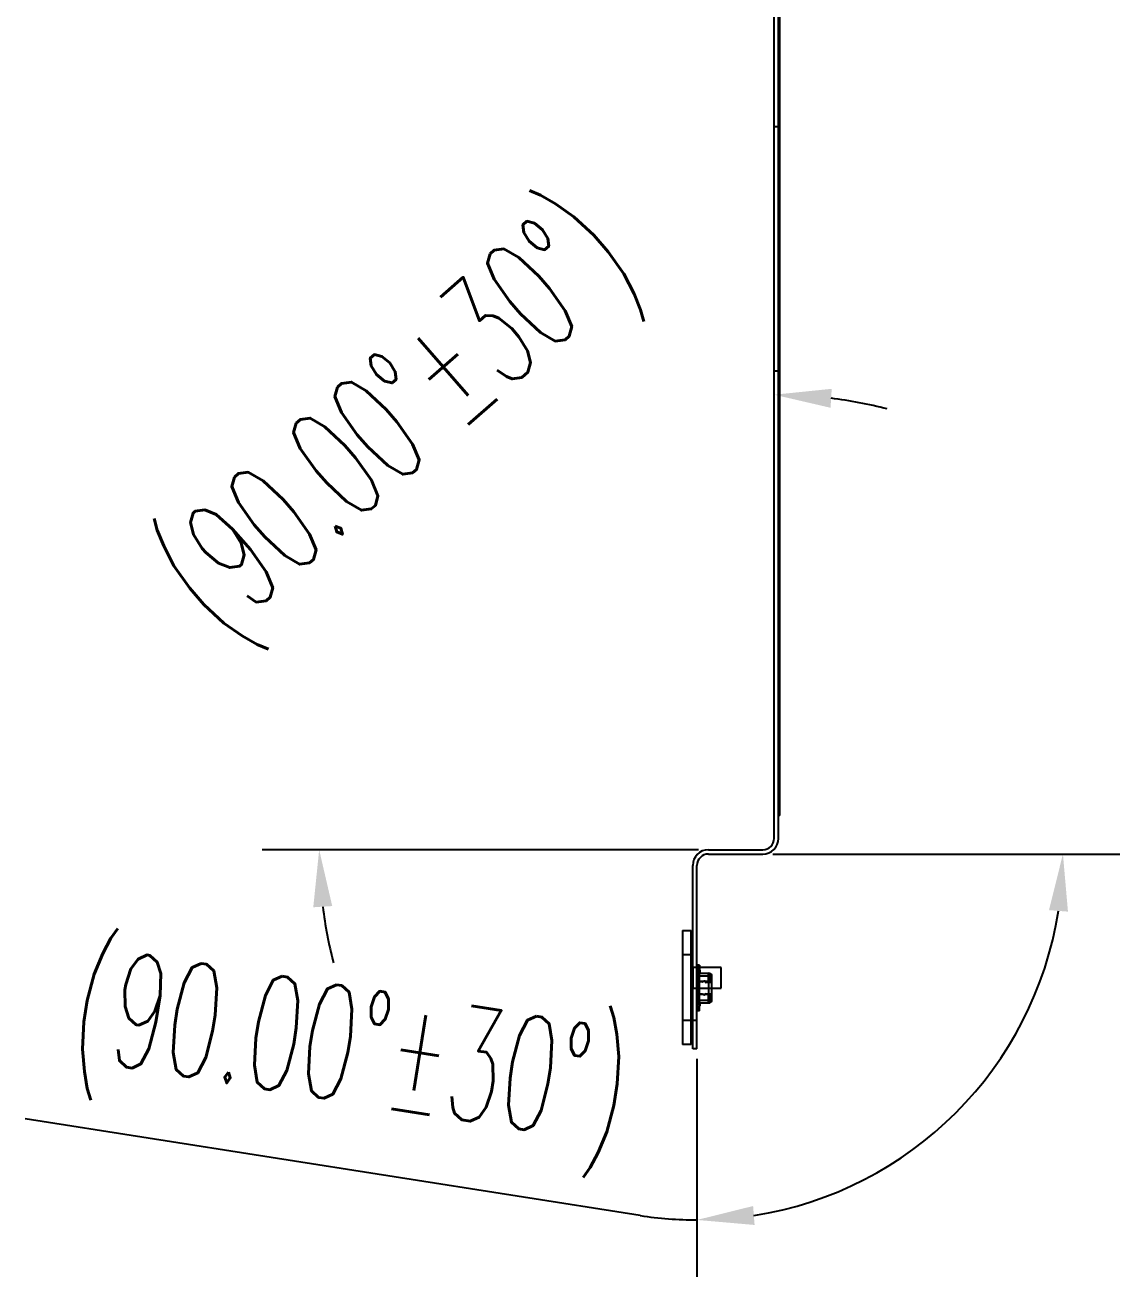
# Model space of a CAD drawing. Header units: millimetres. Extents: x -28 to 350, y 32 to 299.
# Drawn here: x 173.05 to 211.45, y 125.22 to 169.12 of the extents above; entities that cross this region are included whole.
import ezdxf

# ---------------------------------------------------------------- set-up
doc = ezdxf.new("R2010")
doc.units = ezdxf.units.MM
doc.header["$LTSCALE"] = 19.36
doc.header["$PDMODE"] = 3
doc.header["$PDSIZE"] = 6
doc.layers.get('0').update_dxf_attribs({"linetype": 'CONTINUOUS'})
doc.layers.get('Defpoints').update_dxf_attribs({"linetype": 'CONTINUOUS'})
doc.layers.add('00-SOLID_2', color=7, linetype='CONTINUOUS')
doc.layers.add('備註', color=1, linetype='CONTINUOUS', lineweight=20)
doc.styles.get("Standard").update_dxf_attribs({"font": 'simplex.shx', "width": 0.56})
doc.dimstyles.get("Standard").update_dxf_attribs({"dimtxt": 2, "dimasz": 2, "dimexe": 2, "dimexo": 0.35, "dimtad": 1, "dimzin": 0, "dimdsep": 46, "dimtxsty": 'Standard', "dimcen": 0.09, "dimazin": 0, "dimtol": 1, "dimtp": 0.01, "dimtm": 0.01, "dimtfac": 1, "dimtofl": 0, "dimtmove": 0, "dimatfit": 3, "dimfxl": 1, "dimtolj": 1, "dimtzin": 0, "dimarcsym": 0})

# ---------------------------------------------------------------- blocks, each defined once
blk = doc.blocks.new('*D65')
at = {"layer": 'Defpoints', "color": 0}
for p in [(196.614, 139.648), (197.014, 140.048), (198.922, 140.048), (196.614, 133.218), (203.031, 128.935)]:
    blk.add_point(p, dxfattribs=at)
at = {"layer": '備註', "color": 0, "lineweight": -2}
for p, q in [((199.272, 140.048), (211.447, 140.048)), ((196.614, 132.868), (196.614, 125.215)), ((194.62, 127.371), (173.049, 130.764))]:
    blk.add_line(p, q, dxfattribs=at)
for start, end in [(278.9384, 351.0616), (261.0616, 270)]:
    blk.add_arc((196.614, 140.048), 12.833, start, end, dxfattribs=at)
at = {"layer": '備註', "color": 0}
for points in [[(209.624, 138.028), (208.959, 138.08), (209.447, 140.048)], [(198.582, 127.703), (198.634, 127.039), (196.614, 127.215)]]:
    blk.add_solid(points, dxfattribs=at)
at = {"layer": '備註', "color": 0, "insert": (184.405, 132.696), "char_height": 2, "attachment_point": 5, "rotation": 351.0616}
blk.add_mtext('{\\H2x;(\\A1;90.00%%d%%P30%%D\\Fsimplex.shx|c1;)}', dxfattribs=at)
blk = doc.blocks.new('*D66')
at = {"layer": 'Defpoints', "color": 0}
for p in [(199.322, 207.18), (185.502, 148.177), (199.322, 140.598), (197.014, 140.198), (198.922, 140.198)]:
    blk.add_point(p, dxfattribs=at)
at = {"layer": '備註', "color": 0, "lineweight": -2}
blk.add_line((196.664, 140.198), (181.364, 140.198), dxfattribs=at)
for start, end in [(75.6292, 82.8146), (187.1854, 194.3708)]:
    blk.add_arc((199.322, 140.198), 15.958, start, end, dxfattribs=at)
at = {"layer": '備註', "color": 0}
for points in [[(201.339, 156.364), (201.297, 155.699), (199.322, 156.157)], [(183.822, 138.223), (183.157, 138.181), (183.364, 140.198)]]:
    blk.add_solid(points, dxfattribs=at)
at = {"layer": '備註', "color": 0, "insert": (186.41, 154.985), "char_height": 2, "attachment_point": 5, "rotation": 41.1287}
blk.add_mtext('{\\Fsimplex.shx|c1;\\H2x;(\\Fsimplex.shx|c136;\\A1;90.00%%d\\Fsimplex.shx|c1;%%P30%%D)}', dxfattribs=at)
blk = doc.blocks.new('*D67')
at = {"layer": 'Defpoints', "color": 0}
for p in [(197.964, 207.574), (198.922, 207.574), (199.472, 207.18), (187.816, 200.845), (199.472, 140.598)]:
    blk.add_point(p, dxfattribs=at)
at = {"layer": '備註', "color": 0, "lineweight": -2}
for p, q in [((186.161, 209.569), (189.397, 231.164)), ((197.614, 207.574), (184.013, 207.574))]:
    blk.add_line(p, q, dxfattribs=at)
for start, end in [(171.4784, 180), (188.5216, 261.4784)]:
    blk.add_arc((199.472, 207.574), 13.46, start, end, dxfattribs=at)
at = {"layer": '備註', "color": 0}
for points in [[(186.494, 205.605), (185.829, 205.555), (186.013, 207.574)], [(197.453, 193.931), (197.503, 194.596), (199.472, 194.115)]]:
    blk.add_solid(points, dxfattribs=at)
at = {"layer": '備註', "color": 0, "insert": (191.411, 219.822), "char_height": 2, "attachment_point": 5, "rotation": 261.4784}
blk.add_mtext('{\\H2x;(\\A1;90.00%%d%%P30%%D\\Fsimplex.shx|c1;)}', dxfattribs=at)

msp = doc.modelspace()

# ---------------------------------------------------------------- linework, layer by layer
at = {"color": 7, "linetype": 'Continuous'}
for p, q in [((199.522, 141.398), (199.522, 205.434)), ((199.522, 141.398), (199.472, 141.398)), ((196.104, 137.368), (196.104, 133.368)), ((196.104, 137.368), (196.404, 137.368)), ((196.404, 133.368), (196.404, 137.368)), ((196.404, 137.318), (196.464, 137.318)), ((196.464, 136.518), (196.104, 136.518)), ((196.644, 135.878), (196.644, 136.148)), ((196.704, 136.148), (196.644, 136.148)), ((196.704, 136.148), (196.704, 135.983)), ((196.464, 136.073), (196.464, 135.348)), ((197.464, 136.073), (196.464, 136.073)), ((196.644, 135.938), (196.694, 135.938)), ((196.724, 135.908), (196.644, 135.908)), ((196.659, 135.554), (196.659, 135.829)), ((196.699, 135.673), (196.659, 135.673)), ((196.694, 135.938), (196.724, 135.908)), ((196.699, 135.568), (196.699, 135.868)), ((196.699, 135.868), (197.059, 135.868)), ((197.059, 135.768), (196.699, 135.768)), ((196.704, 135.983), (196.719, 135.968)), ((196.719, 135.968), (196.719, 135.913)), ((196.724, 135.878), (196.724, 135.908)), ((197.019, 135.548), (197.019, 135.868)), ((197.019, 135.868), (197.059, 135.828)), ((197.059, 135.868), (197.059, 135.864)), ((197.059, 135.578), (197.059, 135.828)), ((197.059, 135.758), (197.139, 135.758)), ((197.139, 134.938), (197.139, 135.758)), ((197.464, 135.348), (197.464, 136.073)), ((196.464, 135.348), (197.464, 135.348)), ((196.644, 135.518), (196.644, 135.178)), ((196.659, 135.623), (196.699, 135.623)), ((196.694, 135.568), (196.694, 135.128)), ((196.804, 135.568), (196.694, 135.568)), ((197.019, 135.578), (196.699, 135.578)), ((196.821, 135.571), (196.859, 135.585)), ((196.898, 135.588), (196.876, 135.588)), ((196.898, 135.588), (196.898, 135.583)), ((197.124, 135.548), (196.933, 135.548)), ((197.019, 135.578), (197.059, 135.618)), ((197.029, 135.148), (197.029, 135.548)), ((197.139, 135.668), (197.059, 135.668)), ((197.139, 135.638), (197.059, 135.638)), ((197.059, 135.578), (197.139, 135.578)), ((196.644, 134.548), (196.644, 134.818)), ((196.659, 135.143), (196.659, 134.868)), ((196.699, 135.073), (196.659, 135.073)), ((196.699, 135.023), (196.659, 135.023)), ((196.804, 135.128), (196.694, 135.128)), ((196.699, 134.828), (196.699, 135.128)), ((197.019, 135.118), (196.699, 135.118)), ((196.699, 134.928), (197.059, 134.928)), ((196.699, 134.828), (197.059, 134.828)), ((196.724, 134.788), (196.724, 134.818)), ((196.859, 135.111), (196.821, 135.125)), ((196.898, 135.108), (196.876, 135.108)), ((196.898, 135.108), (196.898, 135.113)), ((196.933, 135.148), (197.124, 135.148)), ((197.019, 134.828), (197.019, 135.148)), ((197.019, 135.118), (197.059, 135.078)), ((197.059, 134.868), (197.019, 134.828)), ((197.059, 134.868), (197.059, 135.118)), ((197.139, 135.118), (197.059, 135.118)), ((197.059, 135.058), (197.139, 135.058)), ((197.139, 135.028), (197.059, 135.028)), ((197.059, 134.938), (197.139, 134.938)), ((197.059, 134.833), (197.059, 134.828)), ((196.644, 134.788), (196.724, 134.788)), ((196.694, 134.758), (196.644, 134.758)), ((196.704, 134.548), (196.644, 134.548)), ((196.724, 134.788), (196.694, 134.758)), ((196.719, 134.728), (196.704, 134.713)), ((196.704, 134.548), (196.704, 134.713)), ((196.719, 134.783), (196.719, 134.728)), ((196.104, 134.218), (196.464, 134.218)), ((196.404, 133.368), (196.104, 133.368)), ((196.464, 133.418), (196.404, 133.418))]:
    msp.add_line(p, q, dxfattribs=at)
for centre, radius, start, end in [((196.734, 135.878), 0.09, 180, 247.0993), ((196.734, 135.878), 0.01, 180, 270), ((197.029, 135.758), 0.11, 0, 90), ((196.694, 135.518), 0.05, 90, 180), ((196.804, 135.618), 0.05, 270, 290), ((196.876, 135.538), 0.05, 90, 110), ((196.933, 135.583), 0.035, 180, 270), ((196.694, 135.178), 0.05, 180, 270), ((196.734, 134.818), 0.09, 112.9007, 180), ((196.734, 134.818), 0.01, 90, 180), ((196.804, 135.078), 0.05, 70, 90), ((196.876, 135.158), 0.05, 250, 270), ((196.933, 135.113), 0.035, 90, 180), ((197.029, 134.938), 0.11, 270, 360)]:
    msp.add_arc(centre, radius, start, end, dxfattribs=at)
for points, knots in [([(197.135, 135.788), (197.135, 135.789), (197.135, 135.789), (197.134, 135.789), (197.134, 135.79), (197.133, 135.79), (197.132, 135.791), (197.131, 135.791), (197.13, 135.792), (197.129, 135.793), (197.127, 135.794), (197.125, 135.796), (197.122, 135.797), (197.118, 135.799), (197.114, 135.801), (197.111, 135.802), (197.108, 135.803), (197.104, 135.804), (197.099, 135.806), (197.094, 135.807), (197.088, 135.808), (197.079, 135.808), (197.069, 135.808), (197.062, 135.807), (197.059, 135.806)], [0, 0, 0, 0, 0.007792, 0.015723, 0.023513, 0.031261, 0.046844, 0.062506, 0.078168, 0.093803, 0.125034, 0.156281, 0.187542, 0.250042, 0.312531, 0.343785, 0.375039, 0.437542, 0.500044, 0.562563, 0.625063, 0.750043, 0.875037, 1, 1, 1, 1]), ([(197.059, 135.578), (197.059, 135.577), (197.059, 135.574), (197.059, 135.569), (197.059, 135.565), (197.059, 135.56), (197.059, 135.557), (197.059, 135.554), (197.058, 135.552), (197.058, 135.551), (197.057, 135.55), (197.056, 135.549), (197.055, 135.548), (197.055, 135.548)], [0, 0, 0, 0, 0.146865, 0.292658, 0.436041, 0.575177, 0.70707, 0.768761, 0.826427, 0.878815, 0.924563, 0.963663, 1, 1, 1, 1]), ([(197.124, 135.548), (197.125, 135.548), (197.128, 135.549), (197.131, 135.55), (197.135, 135.551), (197.137, 135.554), (197.138, 135.558), (197.139, 135.564), (197.139, 135.57), (197.139, 135.575), (197.139, 135.578)], [0, 0, 0, 0, 0.109774, 0.2057, 0.292884, 0.380657, 0.481858, 0.611167, 0.782958, 1, 1, 1, 1]), ([(197.055, 135.148), (197.055, 135.148), (197.056, 135.148), (197.057, 135.147), (197.058, 135.146), (197.058, 135.144), (197.059, 135.143), (197.059, 135.14), (197.059, 135.136), (197.059, 135.132), (197.059, 135.128), (197.059, 135.123), (197.059, 135.12), (197.059, 135.118)], [0, 0, 0, 0, 0.036337, 0.075437, 0.121185, 0.173573, 0.23124, 0.292931, 0.424824, 0.563959, 0.707342, 0.853135, 1, 1, 1, 1]), ([(197.059, 134.895), (197.062, 134.894), (197.069, 134.894), (197.079, 134.894), (197.087, 134.894), (197.094, 134.894), (197.099, 134.895), (197.104, 134.895), (197.108, 134.896), (197.113, 134.897), (197.118, 134.899), (197.122, 134.9), (197.125, 134.901), (197.127, 134.903), (197.129, 134.904), (197.131, 134.905), (197.132, 134.906), (197.133, 134.907), (197.134, 134.907), (197.134, 134.908), (197.135, 134.908), (197.135, 134.908), (197.135, 134.908)], [0, 0, 0, 0, 0.124998, 0.250001, 0.375001, 0.437504, 0.500006, 0.562506, 0.625009, 0.687512, 0.750008, 0.812492, 0.843743, 0.874993, 0.906244, 0.937489, 0.953124, 0.968763, 0.976543, 0.984322, 0.992191, 1, 1, 1, 1]), ([(197.139, 135.118), (197.139, 135.121), (197.139, 135.126), (197.139, 135.133), (197.138, 135.138), (197.137, 135.142), (197.135, 135.145), (197.131, 135.147), (197.128, 135.148), (197.125, 135.148), (197.124, 135.148)], [0, 0, 0, 0, 0.21704, 0.388832, 0.518141, 0.619343, 0.707117, 0.7943, 0.890226, 1, 1, 1, 1])]:
    msp.add_open_spline(points, degree=3, knots=knots, dxfattribs=at)
at = {"layer": '00-SOLID_2', "color": 7, "linetype": 'Continuous'}
for p, q in [((199.322, 140.598), (199.322, 207.18)), ((199.472, 140.598), (199.472, 207.18)), ((199.322, 165.566), (199.472, 165.566)), ((199.472, 156.985), (199.322, 156.985)), ((197.014, 140.198), (198.922, 140.198)), ((196.464, 133.218), (196.464, 139.648)), ((196.614, 133.218), (196.614, 139.648)), ((197.014, 140.048), (198.922, 140.048)), ((196.464, 134.218), (196.614, 134.218)), ((196.614, 133.218), (196.464, 133.218))]:
    msp.add_line(p, q, dxfattribs=at)
for centre, radius, start, end in [((198.922, 140.598), 0.55, 270, 0), ((198.922, 140.598), 0.4, 270, 0), ((197.014, 139.648), 0.55, 90, 180), ((197.014, 139.648), 0.4, 90, 180)]:
    msp.add_arc(centre, radius, start, end, dxfattribs=at)

# ---------------------------------------------------------------- dimensions: what is measured, and where the dimension line sits
at = {"layer": '備註'}
for base, line1, line2, override, picture, middle in [((187.816, 200.845), ((198.922, 207.574), (197.964, 207.574)), ((199.472, 140.598), (199.472, 207.18)), {"dimtol": 0}, '*D67', (191.411, 219.822)), ((203.031, 128.935), ((196.614, 133.218), (196.614, 139.648)), ((197.014, 140.048), (198.922, 140.048)), {"dimgap": 0.625, "dimtol": 0, "dimlim": 0}, '*D65', (184.405, 132.696))]:
    dim = msp.add_angular_dim_2l(base=base, line1=line1, line2=line2, text='{\\H2x;(<>%%P30%%D\\Fsimplex.shx|c1;)}', dimstyle='Standard', override=override, dxfattribs=at)
    dim.commit()
    dim.dimension.update_dxf_attribs({"geometry": picture, "text_midpoint": middle})
dim = msp.add_angular_dim_2l(base=(185.502, 148.177), line1=((197.014, 140.198), (198.922, 140.198)), line2=((199.322, 140.598), (199.322, 207.18)), text='{\\Fsimplex.shx|c1;\\H2x;(\\Fsimplex.shx|c136;<>\\Fsimplex.shx|c1;%%P30%%D)}', dimstyle='Standard', override={"dimgap": 0.625, "dimtol": 0, "dimlim": 0}, dxfattribs=at)
dim.commit()
dim.dimension.update_dxf_attribs({"geometry": '*D66', "text_midpoint": (188.826, 152.219), "dimtype": 162})

doc.saveas('drawing.dxf')
